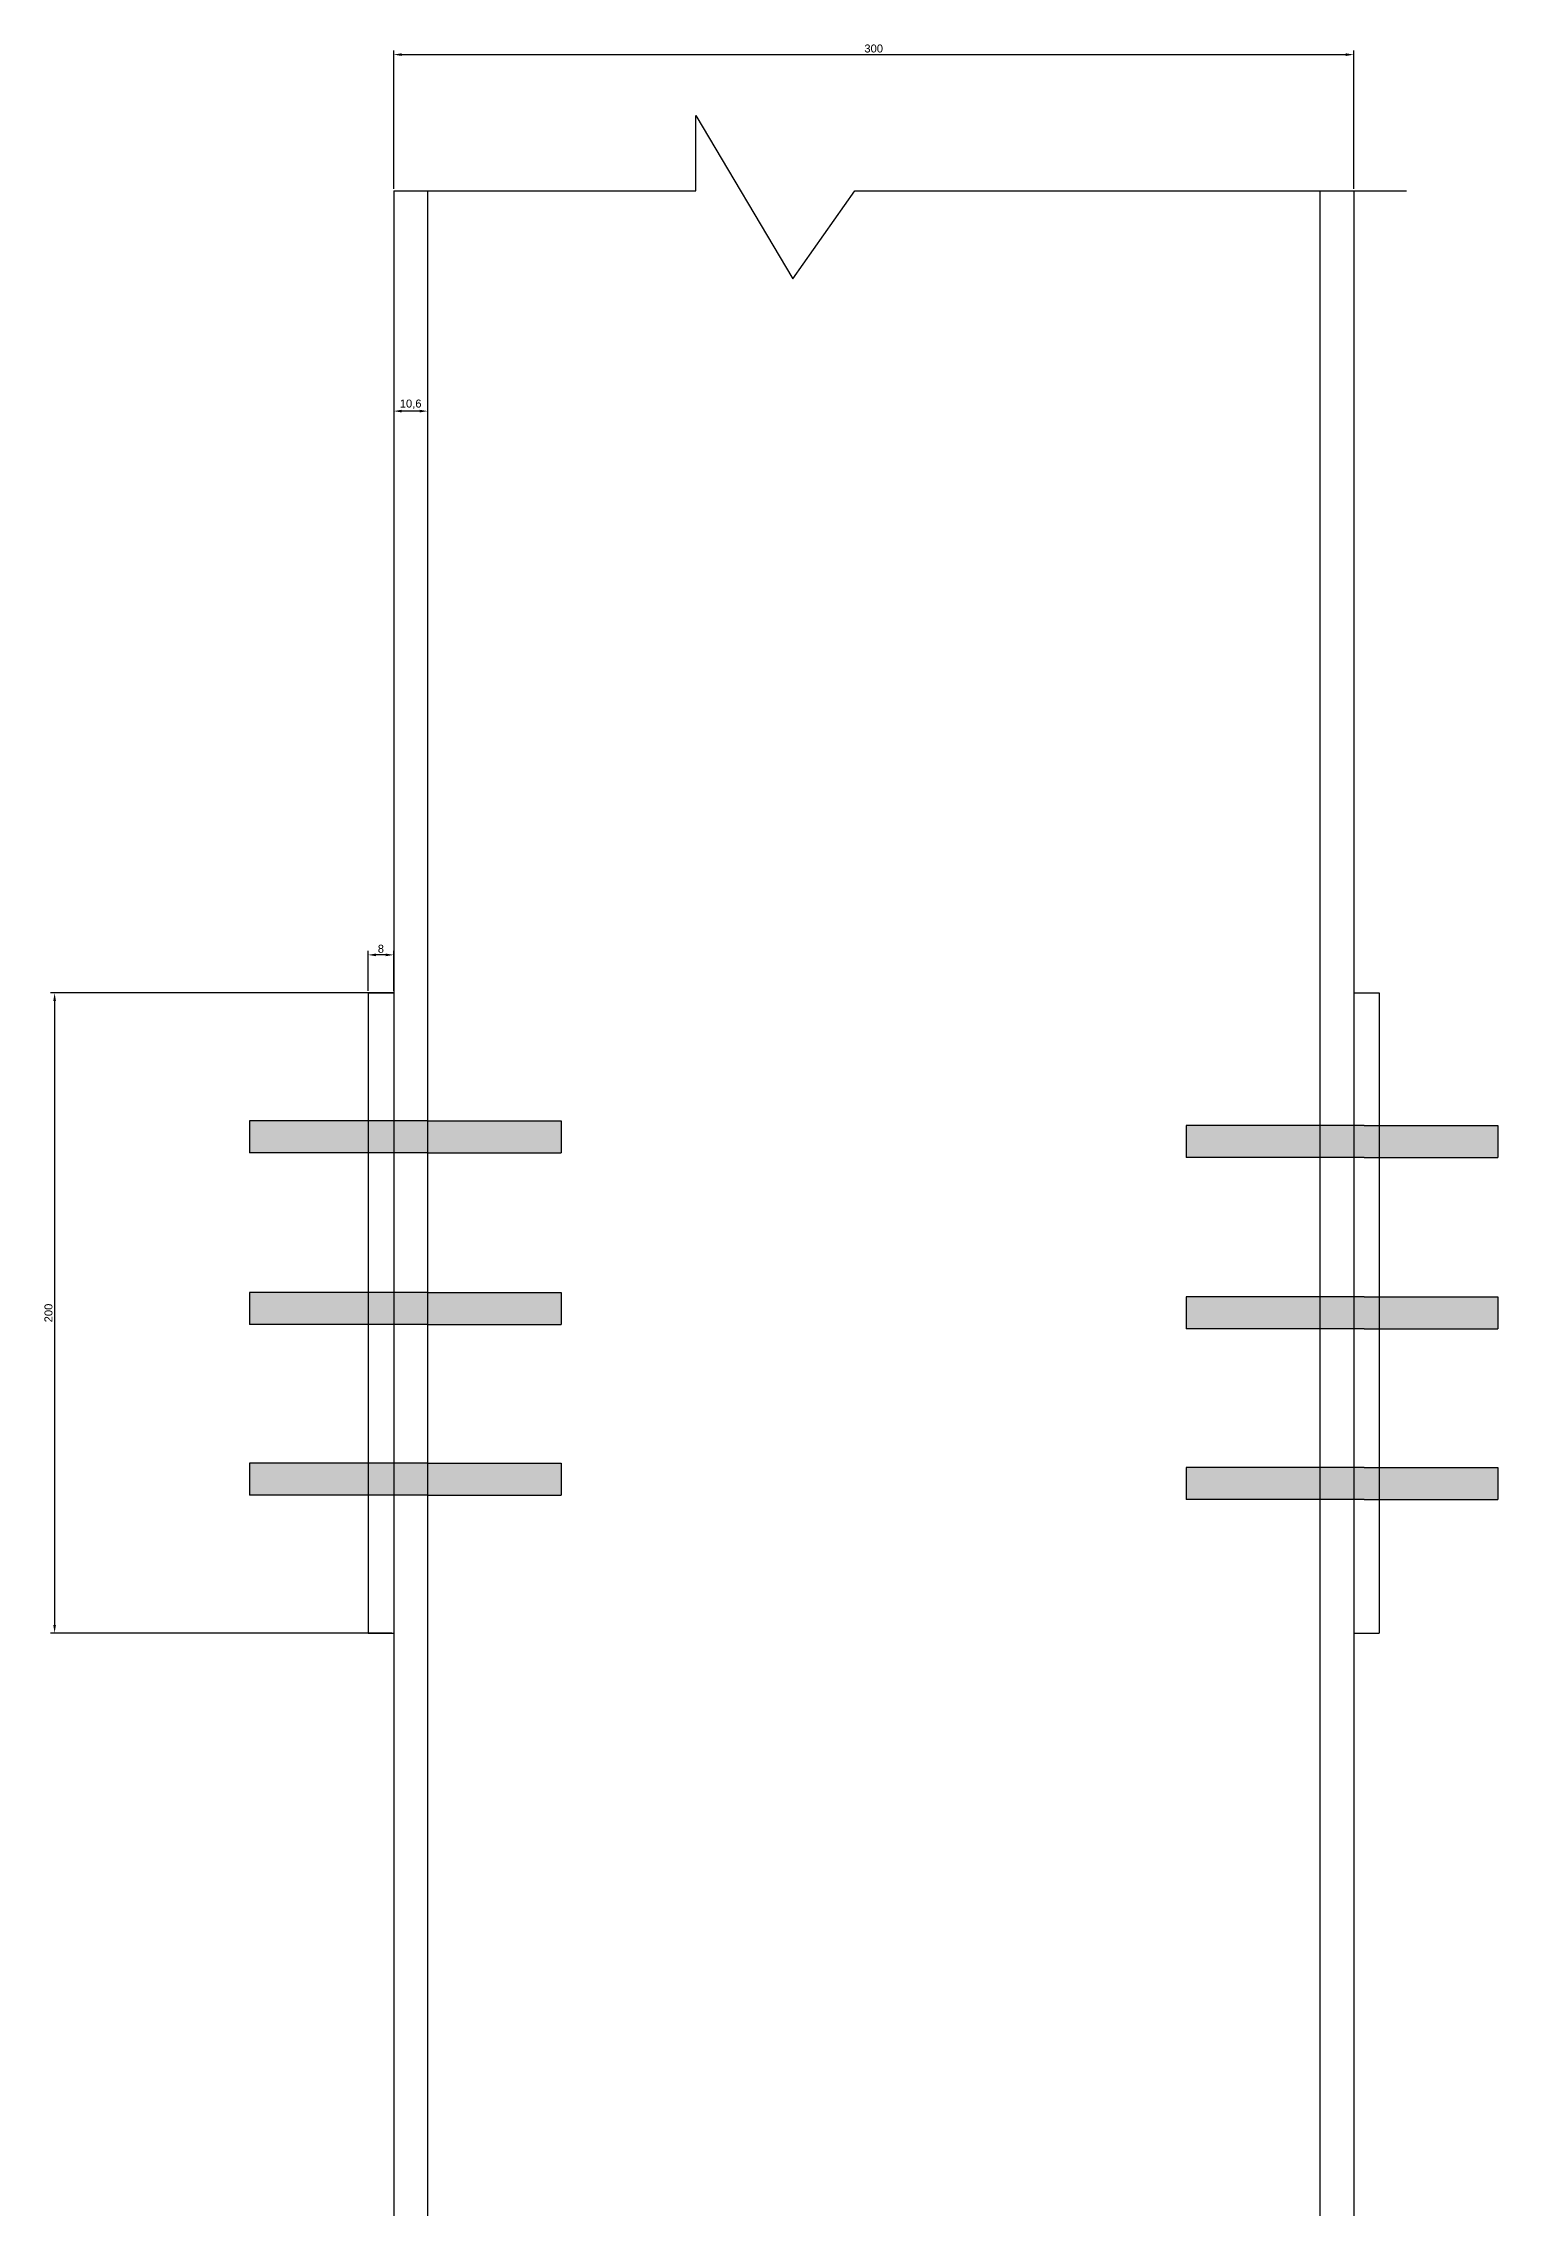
# Model space of a CAD drawing. Header units: millimetres. Extents: x 2847 to 4988, y 1651 to 4619.
# Drawn here: x 4319 to 4773, y 3135 to 3811 of the extents above; entities that cross this region are included whole.
import ezdxf

# ---------------------------------------------------------------- set-up
doc = ezdxf.new("R2010")
doc.units = ezdxf.units.MM
doc.linetypes.add('ACAD_ISO02W100', pattern=[15, 12, -3])
doc.styles.get("Standard").update_dxf_attribs({"font": 'arial.ttf'})
doc.dimstyles.new('ISO-25', dxfattribs={"dimtxt": 2.5, "dimasz": 2.5, "dimexe": 1.25, "dimexo": 0.625, "dimtad": 1, "dimtxsty": 'Standard', "dimcen": 2.5, "dimadec": 0, "dimazin": 0, "dimtfac": 1, "dimtmove": 0, "dimatfit": 3, "dimfxl": 1, "dimarcsym": 0})

# ---------------------------------------------------------------- blocks, each defined once
blk = doc.blocks.new('*D22')
at = {"color": 0, "lineweight": -2, "transparency": 16777216}
for p, q in [((4428.04, 3765.54), (4428.04, 3808.67)), ((4430.54, 3807.42), (4725.54, 3807.42)), ((4728.04, 3765.54), (4728.04, 3808.67))]:
    blk.add_line(p, q, dxfattribs=at)
at = {"color": 0, "transparency": 16777216}
for points in [[(4430.54, 3807.84), (4430.54, 3807), (4428.04, 3807.42)], [(4725.54, 3807.84), (4725.54, 3807), (4728.04, 3807.42)]]:
    blk.add_solid(points, dxfattribs=at)
at = {"layer": 'DEFPOINTS', "color": 0, "transparency": 16777216}
for p in [(4728.04, 3807.42), (4428.04, 3764.91), (4728.04, 3764.91)]:
    blk.add_point(p, dxfattribs=at)
at = {"color": 0, "transparency": 16777216, "insert": (4578.04, 3809.32), "char_height": 2.5, "attachment_point": 5}
blk.add_mtext('300', dxfattribs=at)
blk = doc.blocks.new('*D23')
at = {"color": 0, "lineweight": -2, "transparency": 16777216}
for p, q in [((4420.04, 3514.96), (4420.04, 3527.46)), ((4425.54, 3526.21), (4422.54, 3526.21)), ((4428.04, 3514.96), (4428.04, 3527.46))]:
    blk.add_line(p, q, dxfattribs=at)
at = {"color": 0, "transparency": 16777216}
for points in [[(4422.54, 3526.63), (4422.54, 3525.79), (4420.04, 3526.21)], [(4425.54, 3526.63), (4425.54, 3525.79), (4428.04, 3526.21)]]:
    blk.add_solid(points, dxfattribs=at)
at = {"layer": 'DEFPOINTS', "color": 0, "transparency": 16777216}
for p in [(4420.04, 3526.21), (4420.04, 3514.34), (4428.04, 3514.34)]:
    blk.add_point(p, dxfattribs=at)
at = {"color": 0, "transparency": 16777216, "insert": (4424.04, 3528.11), "char_height": 2.5, "attachment_point": 5}
blk.add_mtext('8', dxfattribs=at)
blk = doc.blocks.new('*D32')
at = {"color": 0, "lineweight": -2, "transparency": 16777216}
for p, q in [((4427.42, 3514.34), (4320.83, 3514.34)), ((4322.08, 3511.84), (4322.08, 3316.84)), ((4427.42, 3314.34), (4320.83, 3314.34))]:
    blk.add_line(p, q, dxfattribs=at)
at = {"color": 0, "transparency": 16777216}
for points in [[(4321.66, 3511.84), (4322.49, 3511.84), (4322.08, 3514.34)], [(4321.66, 3316.84), (4322.49, 3316.84), (4322.08, 3314.34)]]:
    blk.add_solid(points, dxfattribs=at)
at = {"layer": 'DEFPOINTS', "color": 0, "transparency": 16777216}
for p in [(4428.04, 3514.34), (4322.08, 3314.34), (4428.04, 3314.34)]:
    blk.add_point(p, dxfattribs=at)
at = {"color": 0, "transparency": 16777216, "insert": (4320.17, 3414.34), "char_height": 2.5, "attachment_point": 5, "rotation": 90}
blk.add_mtext('200', dxfattribs=at)
blk = doc.blocks.new('*D33')
at = {"color": 0, "lineweight": -2, "transparency": 16777216}
for p, q in [((4428.04, 3764.29), (4428.04, 3694.81)), ((4438.64, 3764.29), (4438.64, 3694.81)), ((4436.14, 3696.06), (4430.54, 3696.06))]:
    blk.add_line(p, q, dxfattribs=at)
at = {"color": 0, "transparency": 16777216}
for points in [[(4430.54, 3696.48), (4430.54, 3695.65), (4428.04, 3696.06)], [(4436.14, 3696.48), (4436.14, 3695.65), (4438.64, 3696.06)]]:
    blk.add_solid(points, dxfattribs=at)
at = {"layer": 'DEFPOINTS', "color": 0, "transparency": 16777216}
for p in [(4428.04, 3764.91), (4438.64, 3764.91), (4428.04, 3696.06)]:
    blk.add_point(p, dxfattribs=at)
at = {"color": 0, "transparency": 16777216, "insert": (4433.34, 3698.19), "char_height": 2.5, "attachment_point": 5}
blk.add_mtext('10,6', dxfattribs=at)

msp = doc.modelspace()

# ---------------------------------------------------------------- hatches: boundary and pattern name
h = msp.add_hatch(color=256)
h.dxf.hatch_style = 1
h.paths.add_polyline_path([(4488.76, 2534.339), (4447.046, 2534.339), (4439.046, 2534.339), (4439.046, 2524.339), (4447.046, 2524.339), (4488.76, 2524.339)])
h.paths.add_polyline_path([(4428.446, 2534.339), (4428.044, 2534.339), (4428.044, 2524.339), (4428.446, 2524.339)])
h.paths.add_polyline_path([(4438.644, 2534.339), (4428.446, 2534.339), (4428.446, 2524.339), (4438.644, 2524.339)])
h.paths.add_polyline_path([(4428.044, 2534.339), (4420.045, 2534.339), (4420.045, 2524.339), (4428.044, 2524.339)])
h.paths.add_polyline_path([(4420.045, 2534.339), (4391.385, 2534.339), (4391.385, 2524.339), (4420.045, 2524.339)])
h.paths.add_polyline_path([(4438.644, 2444.339), (4428.446, 2444.339), (4428.446, 2434.339), (4438.644, 2434.339)])
h.paths.add_polyline_path([(4428.044, 2444.339), (4420.045, 2444.339), (4420.045, 2434.339), (4428.044, 2434.339)])
h.paths.add_polyline_path([(4420.045, 2444.339), (4391.385, 2444.339), (4391.385, 2434.339), (4420.045, 2434.339)])
h.paths.add_polyline_path([(4488.76, 2444.339), (4447.046, 2444.339), (4439.046, 2444.339), (4439.046, 2434.339), (4447.046, 2434.339), (4488.76, 2434.339)])
h.paths.add_polyline_path([(4420.045, 2354.339), (4391.385, 2354.339), (4391.385, 2344.339), (4420.045, 2344.339)])
h.paths.add_polyline_path([(4428.446, 2354.339), (4420.045, 2354.339), (4420.045, 2344.339), (4428.446, 2344.339)])
h.paths.add_polyline_path([(4439.046, 2354.339), (4428.446, 2354.339), (4428.446, 2344.339), (4439.046, 2344.339)])
h.paths.add_polyline_path([(4488.76, 2354.339), (4447.046, 2354.339), (4439.046, 2354.339), (4439.046, 2344.339), (4447.046, 2344.339), (4488.76, 2344.339)])
h.paths.add_polyline_path([(4717.444, 2532.566), (4670.185, 2532.566), (4670.185, 2522.566), (4717.444, 2522.566)])
h.paths.add_polyline_path([(4728.044, 2532.566), (4725.846, 2532.566), (4717.846, 2532.566), (4717.846, 2522.566), (4725.846, 2522.566), (4728.044, 2522.566)])
h.paths.add_polyline_path([(4736.23, 2532.566), (4728.446, 2532.566), (4728.446, 2522.566), (4736.193, 2522.566)])
h.paths.add_polyline_path([(4767.56, 2532.566), (4736.23, 2532.566), (4736.193, 2522.566), (4767.56, 2522.566)])
h.paths.add_polyline_path([(4768.26, 2444.339), (4735.905, 2444.339), (4735.868, 2434.339), (4768.26, 2434.339)])
h.paths.add_polyline_path([(4728.044, 2444.339), (4726.546, 2444.339), (4717.846, 2444.339), (4717.846, 2434.339), (4726.546, 2434.339), (4728.044, 2434.339)])
h.paths.add_polyline_path([(4717.444, 2444.339), (4670.885, 2444.339), (4670.885, 2434.339), (4717.444, 2434.339)])
h.paths.add_polyline_path([(4735.905, 2444.339), (4728.446, 2444.339), (4728.446, 2434.339), (4735.868, 2434.339)])
h.paths.add_polyline_path([(4717.846, 2354.072), (4670.185, 2354.072), (4670.185, 2344.072), (4717.846, 2344.072)])
h.paths.add_polyline_path([(4728.446, 2354.072), (4725.846, 2354.072), (4717.846, 2354.072), (4717.846, 2344.072), (4725.846, 2344.072), (4728.446, 2344.072)])
h.paths.add_polyline_path([(4735.572, 2354.072), (4728.446, 2354.072), (4728.446, 2344.072), (4735.535, 2344.072)])
h.paths.add_polyline_path([(4767.56, 2354.072), (4735.572, 2354.072), (4735.535, 2344.072), (4767.56, 2344.072)])
h.paths.add_polyline_path([(4420.044, 3474.339), (4382.983, 3474.339), (4382.983, 3464.339), (4420.044, 3464.339)])
h.paths.add_polyline_path([(4428.044, 3474.339), (4420.044, 3474.339), (4420.044, 3464.339), (4428.044, 3464.339)])
h.paths.add_polyline_path([(4438.644, 3474.339), (4428.044, 3474.339), (4428.044, 3464.339), (4438.644, 3464.339)])
h.paths.add_polyline_path([(4480.358, 3474.339), (4438.644, 3474.339), (4438.644, 3464.339), (4480.358, 3464.339)])
h.paths.add_polyline_path([(4480.358, 3420.775), (4438.644, 3420.775), (4438.644, 3414.339), (4438.644, 3410.775), (4480.358, 3410.775)])
h.paths.add_polyline_path([(4438.644, 3420.775), (4428.044, 3420.775), (4428.044, 3414.339), (4428.044, 3410.775), (4438.644, 3410.775), (4438.644, 3414.339)])
h.paths.add_polyline_path([(4420.044, 3420.775), (4382.983, 3420.775), (4382.983, 3410.775), (4420.044, 3410.775)])
h.paths.add_polyline_path([(4428.044, 3420.775), (4420.044, 3420.775), (4420.044, 3410.775), (4428.044, 3410.775), (4428.044, 3414.339)])
h.paths.add_polyline_path([(4420.044, 3367.466), (4382.983, 3367.466), (4382.983, 3357.466), (4420.044, 3357.466)])
h.paths.add_polyline_path([(4428.044, 3367.466), (4420.044, 3367.466), (4420.044, 3357.466), (4428.044, 3357.466)])
h.paths.add_polyline_path([(4438.644, 3367.466), (4428.044, 3367.466), (4428.044, 3357.466), (4438.644, 3357.466)])
h.paths.add_polyline_path([(4480.358, 3367.466), (4438.644, 3367.466), (4438.644, 3357.466), (4480.358, 3357.466)])
h.paths.add_polyline_path([(4717.444, 3472.942), (4675.673, 3472.942), (4675.673, 3462.942), (4717.444, 3462.942)])
h.paths.add_polyline_path([(4736.044, 3472.942), (4731.335, 3472.942), (4728.044, 3472.942), (4728.044, 3462.942), (4731.335, 3462.942), (4736.044, 3462.942)])
h.paths.add_polyline_path([(4728.044, 3472.942), (4717.444, 3472.942), (4717.444, 3462.942), (4728.044, 3462.942)])
h.paths.add_polyline_path([(4773.048, 3472.942), (4736.044, 3472.942), (4736.044, 3462.942), (4773.048, 3462.942)])
h.paths.add_polyline_path([(4773.048, 3419.378), (4736.044, 3419.378), (4736.044, 3409.378), (4773.048, 3409.378)])
h.paths.add_polyline_path([(4736.044, 3419.378), (4731.335, 3419.378), (4728.044, 3419.378), (4728.044, 3414.339), (4728.044, 3409.378), (4731.335, 3409.378), (4736.044, 3409.378)])
h.paths.add_polyline_path([(4728.044, 3419.378), (4717.444, 3419.378), (4717.444, 3414.339), (4717.444, 3409.378), (4728.044, 3409.378), (4728.044, 3414.339)])
h.paths.add_polyline_path([(4717.444, 3414.339), (4717.444, 3419.378), (4675.673, 3419.378), (4675.673, 3409.378), (4717.444, 3409.378)])
h.paths.add_polyline_path([(4717.444, 3366.07), (4675.673, 3366.07), (4675.673, 3356.07), (4717.444, 3356.07)])
h.paths.add_polyline_path([(4728.044, 3366.07), (4717.444, 3366.07), (4717.444, 3356.07), (4728.044, 3356.07)])
h.paths.add_polyline_path([(4736.044, 3366.07), (4731.335, 3366.07), (4728.044, 3366.07), (4728.044, 3356.07), (4731.335, 3356.07), (4736.044, 3356.07)])
h.paths.add_polyline_path([(4773.048, 3366.07), (4736.044, 3366.07), (4736.044, 3356.07), (4773.048, 3356.07)])

# ---------------------------------------------------------------- linework, layer by layer
for p, q in [((4522.432, 3764.91), (4522.432, 3788.452)), ((4522.432, 3788.452), (4552.741, 3737.349)), ((4428.044, 3764.91), (4522.432, 3764.91)), ((4552.741, 3737.349), (4572.157, 3764.91)), ((4572.157, 3764.91), (4744.532, 3764.91)), ((4428.044, 3514.339), (4420.044, 3514.339)), ((4420.044, 3514.339), (4420.044, 3314.339)), ((4728.044, 3514.339), (4736.044, 3514.339)), ((4736.044, 3514.339), (4736.044, 3314.339)), ((4438.644, 3474.339), (4382.983, 3474.339)), ((4382.983, 3474.339), (4382.983, 3464.339)), ((4438.644, 3474.339), (4480.358, 3474.339)), ((4480.358, 3474.339), (4480.358, 3464.339)), ((4731.335, 3472.942), (4675.673, 3472.942)), ((4675.673, 3472.942), (4675.673, 3462.942)), ((4731.335, 3472.942), (4773.048, 3472.942)), ((4773.048, 3472.942), (4773.048, 3462.942)), ((4438.644, 3464.339), (4382.983, 3464.339)), ((4438.644, 3464.339), (4480.358, 3464.339)), ((4731.335, 3462.942), (4675.673, 3462.942)), ((4731.335, 3462.942), (4773.048, 3462.942)), ((4438.644, 3420.775), (4382.983, 3420.775)), ((4382.983, 3420.775), (4382.983, 3410.775)), ((4438.644, 3420.775), (4480.358, 3420.775)), ((4480.358, 3420.775), (4480.358, 3410.775)), ((4731.335, 3419.378), (4675.673, 3419.378)), ((4675.673, 3419.378), (4675.673, 3409.378)), ((4731.335, 3419.378), (4773.048, 3419.378)), ((4773.048, 3419.378), (4773.048, 3409.378)), ((4438.644, 3410.775), (4382.983, 3410.775)), ((4438.644, 3410.775), (4480.358, 3410.775)), ((4731.335, 3409.378), (4675.673, 3409.378)), ((4731.335, 3409.378), (4773.048, 3409.378)), ((4438.644, 3367.466), (4382.983, 3367.466)), ((4382.983, 3367.466), (4382.983, 3357.466)), ((4438.644, 3367.466), (4480.358, 3367.466)), ((4480.358, 3367.466), (4480.358, 3357.466)), ((4731.335, 3366.07), (4675.673, 3366.07)), ((4675.673, 3366.07), (4675.673, 3356.07)), ((4731.335, 3366.07), (4773.048, 3366.07)), ((4773.048, 3366.07), (4773.048, 3356.07)), ((4438.644, 3357.466), (4382.983, 3357.466)), ((4438.644, 3357.466), (4480.358, 3357.466)), ((4731.335, 3356.07), (4675.673, 3356.07)), ((4731.335, 3356.07), (4773.048, 3356.07)), ((4420.044, 3314.339), (4428.044, 3314.339)), ((4420.044, 3314.339), (4420.044, 3314.339)), ((4728.044, 3314.339), (4736.044, 3314.339))]:
    msp.add_line(p, q)
at = {"linetype": 'ACAD_ISO02W100'}
for p, q in [((4420.044, 3514.339), (4428.044, 3514.339)), ((4728.044, 3514.339), (4736.044, 3514.339))]:
    msp.add_line(p, q, dxfattribs=at)
for points in [[(4428.044, 3764.91), (4428.044, 3514.339), (4428.044, 3414.339), (4428.044, 2414.339)], [(4438.644, 3764.91), (4438.644, 3514.339), (4438.644, 3414.339), (4438.644, 2414.339)], [(4717.444, 3764.91), (4717.444, 3514.339), (4717.444, 3414.339), (4717.444, 2414.339)], [(4728.044, 3764.91), (4728.044, 3514.339), (4728.044, 3414.339), (4728.044, 2414.339)]]:
    msp.add_lwpolyline(points)

# ---------------------------------------------------------------- dimensions: what is measured, and where the dimension line sits
for base, p1, p2, picture, middle in [((4728.044, 3807.42), (4428.044, 3764.91), (4728.044, 3764.91), '*D22', (4578.044, 3809.322)), ((4428.044, 3696.064), (4438.644, 3764.91), (4428.044, 3764.91), '*D33', (4433.344, 3698.191)), ((4420.044, 3526.211), (4428.044, 3514.339), (4420.044, 3514.339), '*D23', (4424.044, 3528.112))]:
    dim = msp.add_linear_dim(base=base, p1=p1, p2=p2, dimstyle='ISO-25')
    dim.commit()
    dim.dimension.update_dxf_attribs({"geometry": picture, "text_midpoint": middle})
dim = msp.add_linear_dim(base=(4322.076, 3314.339), p1=(4428.044, 3514.339), p2=(4428.044, 3314.339), angle=90, dimstyle='ISO-25')
dim.commit()
dim.dimension.update_dxf_attribs({"geometry": '*D32', "text_midpoint": (4320.175, 3414.339)})

doc.saveas('drawing.dxf')
